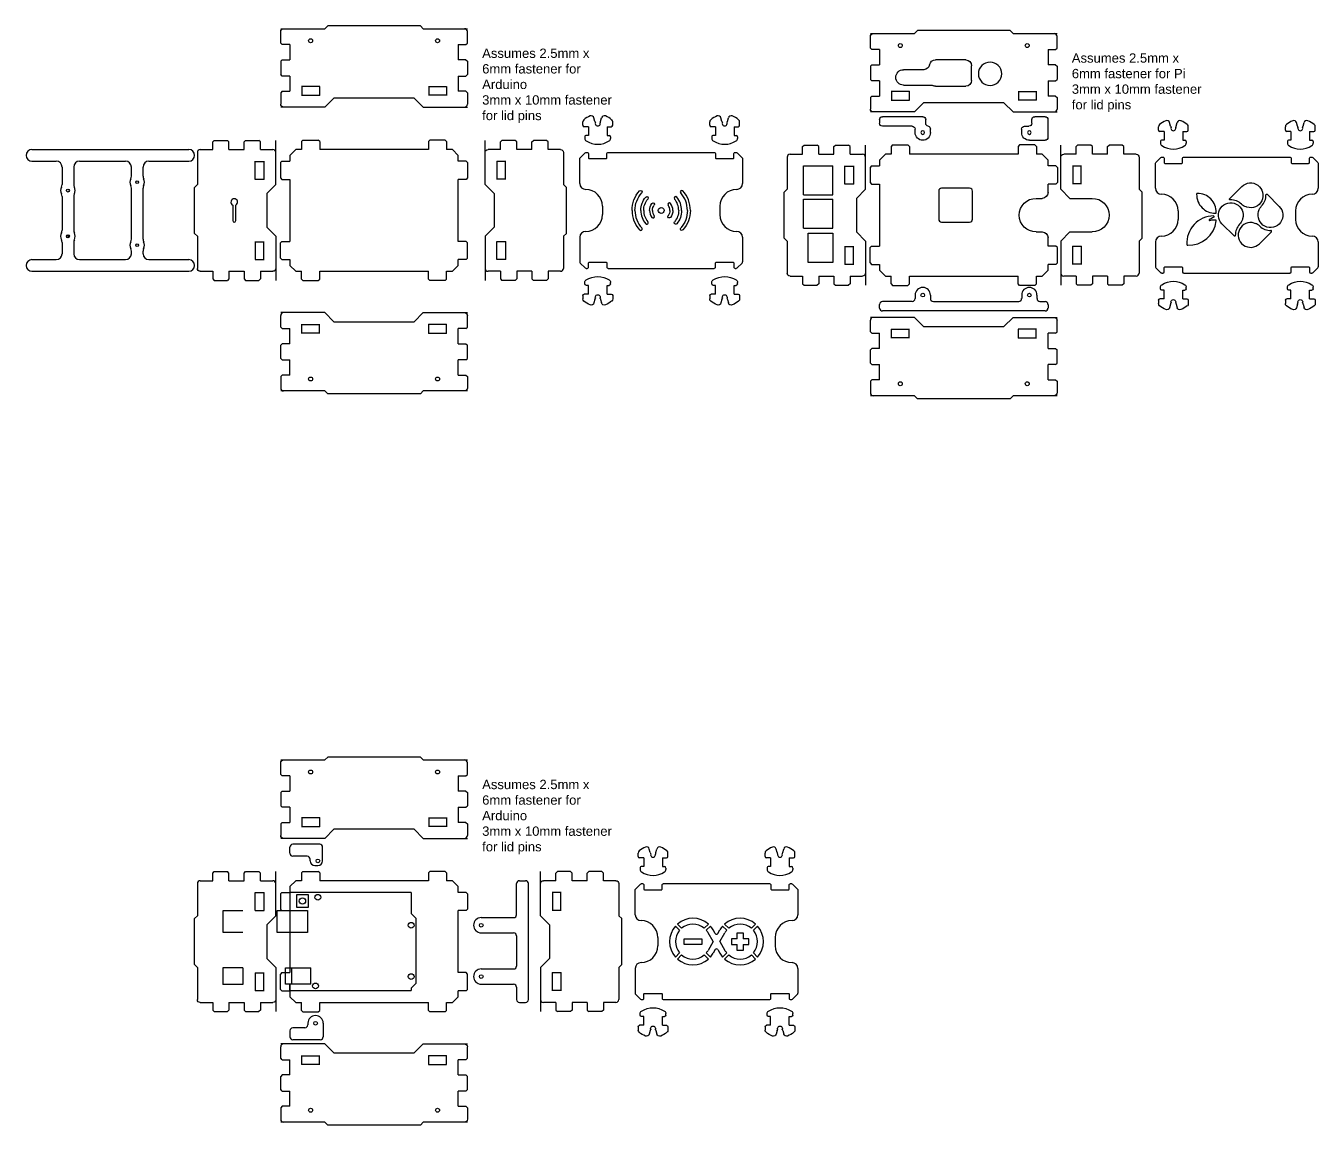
# Model space of a CAD drawing. Header units: inches. Extents: x 29.7 to 85.7, y -5.7 to 34.3.
# Drawn here: x 58.03 to 85.72, y 10.76 to 34.31 of the extents above; entities that cross this region are included whole.
import ezdxf

# ---------------------------------------------------------------- set-up
doc = ezdxf.new("R2010")
doc.units = ezdxf.units.IN
doc.header["$MEASUREMENT"] = 0
doc.layers.add('CUT', color=1, linetype='Continuous')
doc.styles.get("Standard").update_dxf_attribs({"font": 'arial.ttf'})

# ---------------------------------------------------------------- blocks, each defined once
blk = doc.blocks.new('TabHole2')
for p, q in [((-0.195, 0.0925), (0.195, 0.0925)), ((-0.19, 0.0975), (-0.19, -0.0975)), ((0.19, 0.0975), (0.19, -0.0975)), ((0.195, -0.0925), (-0.195, -0.0925))]:
    blk.add_line(p, q)
blk = doc.blocks.new('TabHole')
blk.add_blockref('TabHole2', (0, 0))
blk = doc.blocks.new('FootCurve')
for p, q in [((-1.14, 0.195), (-0.945, 0)), ((-0.945, 0), (0, 0))]:
    blk.add_line(p, q)
blk = doc.blocks.new('Serration_3')
for p, q in [((0, 1.37025), (0, 1.6175)), ((-0.195, 1.339), (-0.03125, 1.339)), ((-0.195, 1.339), (-0.195, 1.013)), ((-0.03125, 1.339), (0, 1.37025)), ((-0.03125, 1.013), (-0.195, 1.013)), ((-0.03125, 1.013), (0, 0.98175)), ((0, 0.98175), (0, 0.69825)), ((-0.195, 0.667), (-0.03125, 0.667)), ((-0.195, 0.667), (-0.195, 0.341)), ((-0.03125, 0.667), (0, 0.69825)), ((-0.03125, 0.341), (-0.195, 0.341)), ((-0.03125, 0.341), (0, 0.30975)), ((0, 0.30975), (0, 0.0625))]:
    blk.add_line(p, q)
for centre, start, end in [((-0.0625, 1.6175), 0, 90), ((-0.0625, 0.0625), 270, 0)]:
    blk.add_arc(centre, 0.0625, start, end)
blk = doc.blocks.new('Threaded3mmBolt')
blk.add_circle((0, 0), 0.042)
blk = doc.blocks.new('OtherSide')
for p, q in [((-2, -0.0625), (-1.055, -0.0625)), ((-0.9925, 0), (-1.055, -0.0625)), ((-0.9925, 0), (0.9925, 0)), ((0.9925, 0), (1.055, -0.0625)), ((1.055, -0.0625), (2, -0.0625)), ((0.86, -1.5475), (-0.86, -1.5475))]:
    blk.add_line(p, q)
at = {"xscale": -1}
for name, p in [('Serration_3', (-2, -1.7425)), ('TabHole', (-1.36, -1.395)), ('FootCurve', (-2, -1.7425))]:
    blk.add_blockref(name, p, dxfattribs=at)
for name, p in [('Serration_3', (2, -1.7425)), ('TabHole', (1.36, -1.395)), ('FootCurve', (2, -1.7425))]:
    blk.add_blockref(name, p)
at = {"layer": 'CUT'}
for p in [(-1.36, -0.32), (1.36, -0.32)]:
    blk.add_blockref('Threaded3mmBolt', p, dxfattribs=at)
blk = doc.blocks.new('Latch')
for p, q in [((-0.276, 0.026), (-0.276, 0.06)), ((0.276, 0.026), (0.276, 0.06)), ((-0.32, -0.221), (-0.32, -0.293)), ((-0.2, -0.19), (-0.289, -0.19)), ((-0.2, -0.005), (-0.244, -0.005)), ((-0.2, -0.19), (-0.2, -0.005)), ((0.2, -0.19), (0.2, -0.005)), ((0.2, -0.005), (0.244, -0.005)), ((0.2, -0.19), (0.289, -0.19)), ((0.32, -0.221), (0.32, -0.293)), ((-0.06, -0.304), (-0.081, -0.38)), ((0.06, -0.304), (0.081, -0.38))]:
    blk.add_line(p, q)
for centre, radius, start, end in [((-0.213, 0.06), 0.0625, 123.1255, 180), ((-0.244, 0.026), 0.0312, 180, 270), ((0, -0.267), 0.452, 56.8745, 123.1255), ((0.244, 0.026), 0.0312, 270, 0), ((0.213, 0.06), 0.0625, 0, 56.8745), ((-0.289, -0.221), 0.0312, 90, 180), ((0, -0.258), 0.052, 343.6762, 196.3238), ((-0.065, -0.277), 0.0156, 326.1714, 16.3238), ((0.065, -0.277), 0.0156, 163.6762, 213.8286), ((0.289, -0.221), 0.0312, 0, 90), ((-0.258, -0.293), 0.0625, 180, 228.6806), ((0, 0), 0.452, 228.6806, 248.7914), ((-0.141, -0.364), 0.0625, 248.7914, 345), ((0, -0.32), 0.0625, 146.1714, 165), ((0, -0.32), 0.0625, 15, 33.8286), ((0.141, -0.364), 0.0625, 195, 291.2086), ((0, 0), 0.452, 291.2086, 311.3194), ((0.258, -0.293), 0.0625, 311.3194, 0)]:
    blk.add_arc(centre, radius, start, end)
blk = doc.blocks.new('ArduinoUno_Lid')
for p, q in [((-2.515, 0.09), (-2.515, -0.09)), ((0, 0.09), (0, -0.09)), ((0.485, -0.575), (0.485, -1.105)), ((0.369, -1.233), (0.476, -1.127))]:
    blk.add_line(p, q)
for points in [[(-3, 0.575), (-3, 1.105, -0.198912), (-2.991, 1.127), (-2.884, 1.233, -0.198912), (-2.862, 1.243), (-2.844, 1.243, -0.414214), (-2.813, 1.211), (-2.813, 1.126, 0.414214), (-2.797, 1.11), (-2.438, 1.11, 0.414214), (-2.423, 1.126), (-2.423, 1.211, -0.414214), (-2.391, 1.243), (-0.124, 1.243, -0.414214), (-0.092, 1.211), (-0.092, 1.126, 0.414214), (-0.077, 1.11), (0.282, 1.11, 0.414214), (0.298, 1.126), (0.298, 1.211, -0.414214), (0.329, 1.243), (0.347, 1.243, -0.198912), (0.369, 1.233), (0.476, 1.127, -0.198912), (0.485, 1.105), (0.485, 0.575)], [(-3, -0.575), (-3, -1.105, 0.198912), (-2.991, -1.127), (-2.884, -1.233, 0.198912), (-2.862, -1.242), (-2.844, -1.242, 0.414214), (-2.813, -1.211), (-2.813, -1.126, -0.414214), (-2.797, -1.11), (-2.438, -1.11, -0.414214), (-2.423, -1.126), (-2.423, -1.211, 0.414214), (-2.391, -1.242), (-0.124, -1.242, 0.414214), (-0.092, -1.211), (-0.092, -1.126, -0.414214), (-0.077, -1.11), (0.282, -1.11, -0.414214), (0.298, -1.126), (0.298, -1.211, 0.414214), (0.329, -1.242), (0.347, -1.242)]]:
    blk.add_lwpolyline(points, format="xyb")
for centre, radius, start, end in [((-2.875, 0.575), 0.125, 180, 270), ((0.36, 0.575), 0.125, 270, 0), ((-2.875, 0.09), 0.36, 0, 90), ((0.36, 0.09), 0.36, 90, 180), ((-2.875, -0.09), 0.36, 270, 0), ((0.36, -0.09), 0.36, 180, 270), ((-2.875, -0.575), 0.125, 90, 180), ((0.36, -0.575), 0.125, 0, 90), ((0.454, -1.105), 0.0312, 315, 0), ((0.347, -1.211), 0.0312, 270, 315)]:
    blk.add_arc(centre, radius, start, end)
blk = doc.blocks.new('ArduinoLogo')
for p, q in [((-0.792, 0.242), (-0.88, 0.331)), ((-0.747, 0.286), (-0.836, 0.375)), ((-0.263, 0.286), (-0.174, 0.375)), ((-0.219, 0.242), (-0.13, 0.331)), ((0.219, 0.242), (0.13, 0.331)), ((0.263, 0.286), (0.174, 0.375)), ((0.747, 0.286), (0.836, 0.375)), ((0.792, 0.242), (0.88, 0.331)), ((-0.693, -0.063), (-0.693, 0.062)), ((-0.693, 0.062), (-0.318, 0.062)), ((-0.318, 0.062), (-0.318, -0.063)), ((-0.072, 0), (-0.18, 0.187)), ((-0.072, 0), (-0.18, -0.188)), ((-0.027, 0.172), (-0.072, 0.25)), ((0.027, 0.172), (0.072, 0.25)), ((0.072, 0), (0.18, 0.187)), ((0.072, 0), (0.18, -0.188)), ((0.443, 0.062), (0.318, 0.062)), ((0.318, 0.062), (0.318, -0.063)), ((0.443, 0.062), (0.443, 0.187)), ((0.443, 0.187), (0.568, 0.187)), ((0.568, 0.187), (0.568, 0.062)), ((0.693, 0.062), (0.568, 0.062)), ((0.693, -0.063), (0.693, 0.062)), ((-0.792, -0.242), (-0.88, -0.331)), ((-0.318, -0.063), (-0.693, -0.063)), ((-0.219, -0.242), (-0.13, -0.331)), ((-0.027, -0.172), (-0.072, -0.25)), ((0.027, -0.172), (0.072, -0.25)), ((0.219, -0.242), (0.13, -0.331)), ((0.318, -0.063), (0.443, -0.063)), ((0.443, -0.188), (0.443, -0.063)), ((0.568, -0.188), (0.443, -0.188)), ((0.568, -0.063), (0.568, -0.188)), ((0.568, -0.063), (0.693, -0.063)), ((0.792, -0.242), (0.88, -0.331)), ((-0.747, -0.286), (-0.836, -0.375)), ((-0.263, -0.286), (-0.174, -0.375)), ((0.263, -0.286), (0.174, -0.375)), ((0.747, -0.286), (0.836, -0.375))]:
    blk.add_line(p, q)
for centre, radius, start, end in [((-0.505, 0), 0.5, 138.5833, 221.4167), ((-0.505, 0), 0.5, 48.5833, 131.4167), ((-0.505, 0), 0.375, 49.7802, 130.2198), ((-0.505, 0), 0.5, 30, 41.4167), ((0.505, 0), 0.5, 138.5833, 150), ((0.505, 0), 0.5, 48.5833, 131.4167), ((0.505, 0), 0.375, 49.7802, 130.2198), ((0.505, 0), 0.5, 318.5833, 41.4167), ((-0.505, 0), 0.375, 139.7802, 220.2198), ((-0.505, 0), 0.375, 30, 40.2198), ((0, 0.187), 0.0312, 210, 330), ((0.505, 0), 0.375, 139.7802, 150), ((0.505, 0), 0.375, 319.7802, 40.2198), ((-0.505, 0), 0.375, 319.7802, 330), ((-0.505, 0), 0.5, 318.5833, 330), ((0, -0.188), 0.0312, 30, 150), ((0.505, 0), 0.5, 210, 221.4167), ((0.505, 0), 0.375, 210, 220.2198), ((-0.505, 0), 0.5, 228.5833, 311.4167), ((-0.505, 0), 0.375, 229.7802, 310.2198), ((0.505, 0), 0.5, 228.5833, 311.4167), ((0.505, 0), 0.375, 229.7802, 310.2198)]:
    blk.add_arc(centre, radius, start, end)
blk = doc.blocks.new('Arduino_Plan')
for p, q in [((-2.6, 0), (-2.6, -0.38)), ((0, 0), (-2.6, 0)), ((0, 0), (0, -0.45)), ((-2.87, -0.855), (-2.87, -0.38)), ((-2.87, -0.38), (-2.225, -0.38)), ((-2.225, -0.38), (-2.225, -0.855)), ((0, -0.45), (0.1, -0.55)), ((0.1, -0.55), (0.1, -1.95)), ((-2.225, -0.855), (-2.87, -0.855)), ((-2.6, -0.855), (-2.6, -1.612)), ((-2.69, -1.965), (-2.69, -1.612)), ((-2.69, -1.965), (-2.69, -1.612)), ((-2.69, -1.612), (-2.555, -1.612)), ((-2.555, -1.965), (-2.555, -1.612)), ((-2.555, -1.612), (-2.15, -1.612)), ((-2.15, -1.965), (-2.15, -1.612)), ((-2.555, -1.965), (-2.69, -1.965)), ((-2.6, -1.965), (-2.6, -2.1)), ((-2.6, -2.1), (-2.6, -1.965)), ((-2.6, -2.1), (0, -2.1)), ((-2.15, -1.965), (-2.555, -1.965)), ((0, -2.05), (0.1, -1.95)), ((0, -2.05), (0, -2.1))]:
    blk.add_line(p, q)
blk.add_lwpolyline([(-2.46, -0.31), (-2.2, -0.31), (-2.2, -0.05), (-2.46, -0.05)], close=True)
for centre, radius in [((-2.33, -0.18), 0.0689), ((-2, -0.1), 0.0625), ((0, -0.7), 0.0625), ((-2.05, -2), 0.0625), ((0, -1.8), 0.0625)]:
    blk.add_circle(centre, radius)
blk = doc.blocks.new('Serration_2')
for p, q in [((0, 1.6175), (0, 1.349)), ((0, 1.349), (0.16375, 1.349)), ((0.16375, 1.349), (0.195, 1.31775)), ((0.195, 1.31775), (0.195, 1.03425)), ((0, 1.003), (0, 0.677)), ((0, 1.003), (0.16375, 1.003)), ((0.16375, 1.003), (0.195, 1.03425)), ((0, 0.677), (0.16375, 0.677)), ((0.16375, 0.677), (0.195, 0.64575)), ((0.195, 0.64575), (0.195, 0.36225)), ((0, 0.331), (0, 0.0625)), ((0, 0.331), (0.16375, 0.331)), ((0.16375, 0.331), (0.195, 0.36225))]:
    blk.add_line(p, q)
for centre, start, end in [((-0.0625, 1.6175), 0, 90), ((-0.0625, 0.0625), 270, 0)]:
    blk.add_arc(centre, 0.0625, start, end)
blk = doc.blocks.new('ArduinoFront')
for p, q in [((0.062, 1.212), (0.062, 0.524)), ((0.613, 0.164), (0.613, 0.634)), ((0.613, 0.634), (1.038, 0.634)), ((0, 0.462), (0.062, 0.524)), ((0, -0.523), (0, 0.462)), ((1.547, 0.329), (1.547, -0.391)), ((1.038, 0.164), (0.613, 0.164)), ((0.062, -0.586), (0, -0.523)), ((0.062, -0.586), (0.062, -1.273)), ((0.608, -0.593), (0.608, -0.946)), ((1.038, -0.593), (0.608, -0.593)), ((1.038, -0.593), (1.038, -0.946)), ((1.038, -0.946), (0.608, -0.946))]:
    blk.add_line(p, q)
at = {"rotation": 90}
for name, p in [('Serration_2', (1.742, 1.274)), ('FootCurve', (1.742, 1.469)), ('TabHole', (1.395, 0.829))]:
    blk.add_blockref(name, p, dxfattribs=at)
at = {"xscale": -1, "rotation": 90}
for name, p in [('FootCurve', (1.742, -1.531)), ('TabHole', (1.395, -0.891)), ('Serration_2', (1.742, -1.336))]:
    blk.add_blockref(name, p, dxfattribs=at)
blk = doc.blocks.new('Arduino_Spacer1')
for p, q in [((-0.6, 0.162), (-0.6, 0.292)), ((0.039, 0.355), (-0.537, 0.355)), ((0.102, 0), (0.102, 0.292)), ((-0.227, 0.1), (-0.537, 0.1)), ((-0.164, 0), (-0.164, 0.037)), ((-0.062, -0.102), (0, -0.102))]:
    blk.add_line(p, q)
blk.add_circle((0, 0), 0.0392)
for centre, radius, start, end in [((-0.537, 0.292), 0.0625, 90, 180), ((0.039, 0.292), 0.0625, 0, 90), ((-0.537, 0.162), 0.0625, 180, 270), ((-0.227, 0.037), 0.0625, 0, 90), ((-0.062, 0), 0.102, 180, 270), ((0, 0), 0.102, 270, 0)]:
    blk.add_arc(centre, radius, start, end)
blk = doc.blocks.new('Arduino_Base')
for p, q in [((-1.52375, 0.2), (-1.555, 0.16875)), ((-1.555, 0.16875), (-1.555, 0)), ((-1.52375, 0.2), (-1.19625, 0.2)), ((-1.165, 0.16875), (-1.19625, 0.2)), ((-1.165, 0.16875), (-1.165, 0)), ((1.19625, 0.2), (1.165, 0.16875)), ((1.165, 0.16875), (1.165, 0)), ((1.52375, 0.2), (1.19625, 0.2)), ((1.555, 0.16875), (1.52375, 0.2)), ((1.555, 0.16875), (1.555, 0)), ((-1.97375, -0.25), (-2.005, -0.28125)), ((-1.97375, -0.25), (-1.805, -0.25)), ((1.97375, -0.25), (1.805, -0.25)), ((2.005, -0.28125), (1.97375, -0.25)), ((-2.005, -0.28125), (-2.005, -0.60875)), ((2.005, -0.28125), (2.005, -0.60875)), ((-2.005, -0.60875), (-1.97375, -0.64)), ((-1.97375, -0.64), (-1.805, -0.64)), ((1.805, -1.97), (1.805, -0.64)), ((1.97375, -0.64), (1.805, -0.64)), ((2.005, -0.60875), (1.97375, -0.64)), ((-1.97375, -1.97), (-2.005, -2.00125)), ((-2.005, -2.32875), (-2.005, -2.00125)), ((-1.97375, -1.97), (-1.805, -1.97)), ((1.97375, -1.97), (1.805, -1.97)), ((2.005, -2.00125), (1.97375, -1.97)), ((2.005, -2.32875), (2.005, -2.00125)), ((-2.005, -2.32875), (-1.97375, -2.36)), ((-1.97375, -2.36), (-1.805, -2.36)), ((1.97375, -2.36), (1.805, -2.36)), ((1.97375, -2.36), (2.005, -2.32875)), ((-1.555, -2.77875), (-1.555, -2.61)), ((-1.165, -2.77875), (-1.165, -2.61)), ((1.165, -2.77875), (1.165, -2.61)), ((1.555, -2.77875), (1.555, -2.61)), ((-1.555, -2.77875), (-1.52375, -2.81)), ((-1.52375, -2.81), (-1.19625, -2.81)), ((-1.19625, -2.81), (-1.165, -2.77875)), ((1.19625, -2.81), (1.165, -2.77875)), ((1.52375, -2.81), (1.19625, -2.81)), ((1.52375, -2.81), (1.555, -2.77875))]:
    blk.add_line(p, q)
for points in [[(-1.555, 0), (-1.68, 0), (-1.805, -0.125), (-1.805, -0.25)], [(1.165, 0), (-1.165, 0)], [(1.805, -0.25), (1.805, -0.125), (1.68, 0), (1.555, 0)], [(-1.805, -0.64), (-1.805, -1.97)], [(-1.805, -2.36), (-1.805, -2.485), (-1.68, -2.61), (-1.555, -2.61)], [(1.555, -2.61), (1.68, -2.61), (1.805, -2.485), (1.805, -2.36)], [(-1.165, -2.61), (1.165, -2.61)]]:
    blk.add_lwpolyline(points)
blk = doc.blocks.new('Arduino_Spacer_Back')
for p, q in [((0.755, 0.227), (0.755, 0.892)), ((0.818, 0.955), (0.948, 0.955)), ((1.01, -1.592), (1.01, 0.892)), ((0, 0.164), (0.693, 0.164)), ((0, -0.164), (0.693, -0.164)), ((0.755, -0.227), (0.755, -0.873)), ((0, -0.936), (0.693, -0.936)), ((0, -1.264), (0.693, -1.264)), ((0.755, -1.327), (0.755, -1.592)), ((0.818, -1.655), (0.948, -1.655))]:
    blk.add_line(p, q)
for centre in [(0, 0), (0, -1.1)]:
    blk.add_circle(centre, 0.0392)
for centre, radius, start, end in [((0.818, 0.892), 0.0625, 90, 180), ((0.948, 0.892), 0.0625, 0, 90), ((0, 0), 0.164, 90, 270), ((0.693, 0.227), 0.0625, 270, 0), ((0.693, -0.227), 0.0625, 0, 90), ((0, -1.1), 0.164, 90, 270), ((0.693, -0.873), 0.0625, 270, 0), ((0.693, -1.327), 0.0625, 0, 90), ((0.818, -1.592), 0.0625, 180, 270), ((0.948, -1.592), 0.0625, 270, 0)]:
    blk.add_arc(centre, radius, start, end)
blk = doc.blocks.new('Arduino_Spacer_Last')
for p, q in [((-0.164, 0), (-0.164, -0.037)), ((0.164, 0), (0.164, -0.293)), ((-0.55, -0.163), (-0.55, -0.293)), ((-0.227, -0.1), (-0.487, -0.1)), ((0.102, -0.355), (-0.487, -0.355))]:
    blk.add_line(p, q)
blk.add_circle((0, 0), 0.0392)
for centre, radius, start, end in [((0, 0), 0.164, 0, 180), ((-0.487, -0.163), 0.0625, 90, 180), ((-0.227, -0.037), 0.0625, 270, 0), ((-0.487, -0.293), 0.0625, 180, 270), ((0.102, -0.293), 0.0625, 270, 0)]:
    blk.add_arc(centre, radius, start, end)
blk = doc.blocks.new('Arduino_Back')
for p, q in [((-0.0625, 1.2425), (-0.0625, 0.555)), ((-0.0625, 0.555), (0, 0.4925)), ((-1.5475, 0.36), (-1.5475, -0.36)), ((0, -0.4925), (0, 0.4925)), ((-0.0625, -0.555), (0, -0.4925)), ((-0.0625, -0.555), (-0.0625, -1.2425))]:
    blk.add_line(p, q)
at = {"xscale": -1, "rotation": 270}
for name, p in [('FootCurve', (-1.7425, 1.5)), ('Serration_2', (-1.7425, 1.305)), ('TabHole', (-1.395, 0.86))]:
    blk.add_blockref(name, p, dxfattribs=at)
at = {"rotation": 270}
for name, p in [('FootCurve', (-1.7425, -1.5)), ('TabHole', (-1.395, -0.86)), ('Serration_2', (-1.7425, -1.305))]:
    blk.add_blockref(name, p, dxfattribs=at)
blk = doc.blocks.new('Arduino_Left')
for p, q in [((-2, 1.485), (-1.055, 1.485)), ((-0.9925, 1.5475), (-1.055, 1.485)), ((0.9925, 1.5475), (-0.9925, 1.5475)), ((1.055, 1.485), (0.9925, 1.5475)), ((1.055, 1.485), (2, 1.485))]:
    blk.add_line(p, q)
blk.add_lwpolyline([(0.86, 0), (-0.86, 0)])
at = {"xscale": -1}
for name, p in [('Serration_3', (-2, -0.195)), ('FootCurve', (-2, -0.195)), ('TabHole', (-1.36, 0.1525))]:
    blk.add_blockref(name, p, dxfattribs=at)
for name, p in [('Serration_3', (2, -0.195)), ('FootCurve', (2, -0.195)), ('TabHole', (1.36, 0.1525))]:
    blk.add_blockref(name, p)
at = {"layer": 'CUT'}
for p in [(-1.36, 1.2275), (1.36, 1.2275)]:
    blk.add_blockref('Threaded3mmBolt', p, dxfattribs=at)
blk = doc.blocks.new('Brace')
at = {"layer": 'CUT'}
for p, q in [((-0.895, 1.305), (2.465, 1.305)), ((-0.895, 1.055), (-0.375, 1.055)), ((-0.25, 0.93), (-0.25, 0.554)), ((0, 0.93), (0, 0.554)), ((0.125, 1.055), (1.11, 1.055)), ((1.235, 0.734), (1.235, 0.93)), ((1.485, 0.734), (1.485, 0.93)), ((1.61, 1.055), (2.465, 1.055)), ((-0.25, 0.296), (-0.25, -0.426)), ((0, 0.296), (0, -0.426)), ((1.235, -0.616), (1.235, 0.476)), ((1.485, -0.616), (1.485, 0.476)), ((-0.125, -0.524), (-0.125, -0.586)), ((-0.25, -0.684), (-0.25, -0.93)), ((0, -0.684), (0, -0.93)), ((-0.895, -1.055), (-0.375, -1.055)), ((0.125, -1.055), (1.11, -1.055)), ((1.235, -0.93), (1.235, -0.874)), ((1.485, -0.93), (1.485, -0.874)), ((1.61, -1.055), (2.465, -1.055)), ((-0.895, -1.305), (2.465, -1.305))]:
    blk.add_line(p, q, dxfattribs=at)
for centre in [(1.36, 0.605), (-0.125, 0.425), (-0.125, -0.555), (1.36, -0.745)]:
    blk.add_circle(centre, 0.0312, dxfattribs=at)
for centre, radius, start, end in [((-0.895, 1.18), 0.125, 90, 270), ((2.465, 1.18), 0.125, 270, 90), ((-0.375, 0.93), 0.125, 0, 90), ((0.125, 0.93), 0.125, 90, 180), ((1.11, 0.93), 0.125, 0, 90), ((1.61, 0.93), 0.125, 90, 180), ((-0.375, 0.554), 0.125, 332.734, 0), ((0.125, 0.554), 0.125, 180, 207.266), ((1.36, 0.605), 0.156, 152.734, 207.266), ((1.11, 0.734), 0.125, 332.734, 0), ((1.61, 0.734), 0.125, 180, 207.266), ((1.36, 0.605), 0.156, 332.734, 27.266), ((-0.125, 0.425), 0.156, 152.734, 207.266), ((-0.375, 0.296), 0.125, 0, 27.266), ((0.125, 0.296), 0.125, 152.734, 180), ((-0.125, 0.425), 0.156, 332.734, 27.266), ((1.11, 0.476), 0.125, 360, 27.266), ((1.61, 0.476), 0.125, 152.734, 180), ((-0.125, -0.555), 0.156, 152.734, 207.266), ((-0.375, -0.426), 0.125, 332.734, 0), ((0.125, -0.426), 0.125, 180, 207.266), ((-0.125, -0.555), 0.156, 332.734, 27.266), ((-0.375, -0.684), 0.125, 0, 27.266), ((0.125, -0.684), 0.125, 152.734, 180), ((1.36, -0.745), 0.156, 152.734, 207.266), ((1.11, -0.616), 0.125, 332.734, 0), ((1.11, -0.874), 0.125, 360, 27.266), ((1.61, -0.616), 0.125, 180, 207.266), ((1.61, -0.874), 0.125, 152.734, 180), ((1.36, -0.745), 0.156, 332.734, 27.266), ((-0.895, -1.18), 0.125, 90, 270), ((-0.375, -0.93), 0.125, 270, 0), ((0.125, -0.93), 0.125, 180, 270), ((1.11, -0.93), 0.125, 270, 360), ((1.61, -0.93), 0.125, 180, 270), ((2.465, -1.18), 0.125, 270, 90)]:
    blk.add_arc(centre, radius, start, end, dxfattribs=at)
blk = doc.blocks.new('RC522_EndFace')
for p, q in [((0.062, 1.242), (0.062, 0.555)), ((0, 0.493), (0.062, 0.555)), ((0, -0.493), (0, 0.493)), ((1.547, 0.36), (1.547, -0.36)), ((0.821, 0.116), (0.821, -0.219)), ((0.884, -0.219), (0.884, 0.116)), ((0.062, -0.555), (0, -0.493)), ((0.062, -0.555), (0.062, -1.242))]:
    blk.add_line(p, q)
for centre, radius, start, end in [((0.852, 0.179), 0.0707, 296.2278, 243.7722), ((0.852, -0.219), 0.0312, 180, 0)]:
    blk.add_arc(centre, radius, start, end)
at = {"rotation": 90}
for name, p in [('Serration_2', (1.742, 1.305)), ('FootCurve', (1.742, 1.5)), ('TabHole', (1.395, 0.86))]:
    blk.add_blockref(name, p, dxfattribs=at)
at = {"xscale": -1, "rotation": 90}
for name, p in [('FootCurve', (1.742, -1.5)), ('TabHole', (1.395, -0.86)), ('Serration_2', (1.742, -1.305))]:
    blk.add_blockref(name, p, dxfattribs=at)
blk = doc.blocks.new('Waves')
for centre, radius, start, end in [((0.309, 0.264), 0.0312, 40.5883, 220.5883), ((0, 0), 0.438, 0, 40.5883), ((0.441, 0.397), 0.0312, 41.983, 221.983), ((0, 0), 0.562, 0, 41.983), ((0, 0), 0.625, 0, 41.983), ((0.175, 0.131), 0.0312, 36.7868, 216.7868), ((0, 0), 0.188, 0, 36.7868), ((0, 0), 0.25, 0, 36.7868), ((0, 0), 0.375, 0, 40.5883)]:
    blk.add_arc(centre, radius, start, end)
blk = doc.blocks.new('Front')
for p, q in [((-0.555, -0.063), (-1.243, -0.063)), ((-0.555, -0.063), (-0.493, 0)), ((-0.493, 0), (0.492, 0)), ((0.492, 0), (0.555, -0.063)), ((1.242, -0.063), (0.555, -0.063)), ((-0.384, -0.512), (-0.384, -1.043)), ((-0.282, -0.411), (-0.282, -1.043)), ((0.343, -0.411), (0.343, -1.043)), ((0.433, -0.411), (0.433, -1.043)), ((-0.384, -1.043), (-1.014, -1.043)), ((-0.282, -1.043), (0.343, -1.043)), ((0.433, -1.043), (1.058, -1.043)), ((0.36, -1.548), (-0.36, -1.548))]:
    blk.add_line(p, q)
for points in [[(-1.014, -1.043), (-1.014, -0.512), (-0.384, -0.512)], [(-0.282, -0.411), (0.343, -0.411)], [(0.433, -0.411), (1.058, -0.411), (1.058, -1.043)]]:
    blk.add_lwpolyline(points)
at = {"xscale": -1}
for name, p in [('Serration_2', (-1.305, -1.743)), ('TabHole', (-0.86, -1.395)), ('FootCurve', (-1.5, -1.743))]:
    blk.add_blockref(name, p, dxfattribs=at)
for name, p in [('Serration_2', (1.305, -1.743)), ('TabHole', (0.86, -1.395)), ('FootCurve', (1.5, -1.743))]:
    blk.add_blockref(name, p)
blk = doc.blocks.new('Baseplate')
for p, q in [((-0.5, 1.474), (-0.469, 1.505)), ((-0.5, 1.474), (-0.5, 1.305)), ((-0.469, 1.505), (-0.141, 1.505)), ((-0.141, 1.505), (-0.11, 1.474)), ((-0.11, 1.474), (-0.11, 1.305)), ((2.22, 1.474), (2.251, 1.505)), ((2.22, 1.474), (2.22, 1.305)), ((2.579, 1.505), (2.251, 1.505)), ((2.579, 1.505), (2.61, 1.474)), ((2.61, 1.474), (2.61, 1.305)), ((-0.95, 1.024), (-0.919, 1.055)), ((-0.95, 1.024), (-0.95, 0.696)), ((-0.919, 1.055), (-0.75, 1.055)), ((3.029, 1.055), (2.86, 1.055)), ((3.029, 1.055), (3.06, 1.024)), ((3.06, 1.024), (3.06, 0.696)), ((-0.95, 0.696), (-0.919, 0.665)), ((-0.919, 0.665), (-0.75, 0.665)), ((-0.75, 0.485), (-0.75, 0.665)), ((3.029, 0.665), (2.86, 0.665)), ((3.06, 0.696), (3.029, 0.665)), ((-0.495, 0.36), (-0.625, 0.36)), ((-0.75, -0.665), (-0.75, -0.485)), ((-0.495, -0.36), (-0.625, -0.36)), ((-0.95, -0.696), (-0.919, -0.665)), ((-0.95, -1.024), (-0.95, -0.696)), ((-0.919, -0.665), (-0.75, -0.665)), ((3.029, -0.665), (2.86, -0.665)), ((3.029, -0.665), (3.06, -0.696)), ((3.06, -1.024), (3.06, -0.696)), ((-0.919, -1.055), (-0.95, -1.024)), ((-0.919, -1.055), (-0.75, -1.055)), ((3.029, -1.055), (2.86, -1.055)), ((3.06, -1.024), (3.029, -1.055)), ((-0.5, -1.474), (-0.5, -1.305)), ((-0.11, -1.474), (-0.11, -1.305)), ((2.22, -1.474), (2.22, -1.305)), ((2.61, -1.474), (2.61, -1.305)), ((-0.469, -1.505), (-0.5, -1.474)), ((-0.469, -1.505), (-0.141, -1.505)), ((-0.141, -1.505), (-0.11, -1.474)), ((2.251, -1.505), (2.22, -1.474)), ((2.579, -1.505), (2.251, -1.505)), ((2.61, -1.474), (2.579, -1.505))]:
    blk.add_line(p, q)
for points in [[(-0.75, 1.055), (-0.75, 1.18), (-0.625, 1.305), (-0.5, 1.305)], [(-0.11, 1.305), (2.22, 1.305)], [(2.61, 1.305), (2.735, 1.305), (2.86, 1.18), (2.86, 1.055)], [(2.86, 0.665), (2.86, -0.665)], [(-0.5, -1.305), (-0.625, -1.305), (-0.75, -1.18), (-0.75, -1.055)], [(2.86, -1.055), (2.86, -1.18), (2.735, -1.305), (2.61, -1.305)], [(2.22, -1.305), (-0.11, -1.305)]]:
    blk.add_lwpolyline(points)
blk.add_lwpolyline([(0.93, 0.577), (1.53, 0.577, -0.414214), (1.592, 0.515), (1.592, -0.085, -0.414214), (1.53, -0.148), (0.93, -0.148, -0.414214), (0.867, -0.085), (0.867, 0.515, -0.414214)], format="xyb", close=True)
for centre, radius, start, end in [((-0.625, 0.485), 0.125, 180, 270), ((-0.495, 0), 0.36, 270, 90), ((-0.625, -0.485), 0.125, 90, 180)]:
    blk.add_arc(centre, radius, start, end)
blk = doc.blocks.new('Side')
for p, q in [((-0.992, 0), (0.993, 0)), ((0.993, 0), (1.055, -0.063)), ((-1.055, -0.063), (-2, -0.063)), ((-1.055, -0.063), (-0.992, 0)), ((2, -0.063), (1.055, -0.063)), ((-0.167, -1.066), (-0.167, -0.753)), ((-0.042, -0.628), (0.608, -0.628)), ((0.855, -0.837), (1.292, -0.837)), ((0.608, -1.191), (-0.042, -1.191)), ((1.292, -1.167), (0.714, -1.167))]:
    blk.add_line(p, q)
blk.add_lwpolyline([(-0.86, -1.548), (0.86, -1.548)])
blk.add_circle((-0.563, -0.925), 0.25)
for centre, radius, start, end in [((-0.042, -0.753), 0.125, 90, 180), ((0.608, -0.753), 0.125, 9.5893, 90), ((0.855, -0.712), 0.125, 189.5893, 270), ((-0.042, -1.066), 0.125, 180, 270), ((1.292, -1.002), 0.165, 270, 90), ((0.608, -1.066), 0.125, 270, 295.0078), ((0.714, -1.292), 0.125, 90, 115.0078)]:
    blk.add_arc(centre, radius, start, end)
at = {"xscale": -1}
for name, p in [('Serration_3', (-2, -1.743)), ('TabHole', (-1.36, -1.395)), ('FootCurve', (-2, -1.743))]:
    blk.add_blockref(name, p, dxfattribs=at)
for name, p in [('Serration_3', (2, -1.743)), ('TabHole', (1.36, -1.395)), ('FootCurve', (2, -1.743))]:
    blk.add_blockref(name, p)
at = {"layer": 'CUT', "xscale": -1}
for p in [(-1.36, -0.32), (1.36, -0.32)]:
    blk.add_blockref('Threaded3mmBolt', p, dxfattribs=at)
blk = doc.blocks.new('Back')
for p, q in [((-0.555, -0.062), (-0.492, 0)), ((-0.492, 0), (0.493, 0)), ((0.555, -0.062), (0.493, 0)), ((-0.555, -0.062), (-1.243, -0.062)), ((1.243, -0.062), (0.555, -0.062)), ((-0.36, -1.547), (-0.36, -1.068)), ((0.36, -1.547), (0.36, -1.068))]:
    blk.add_line(p, q)
for start, end in [(90, 180), (360, 90)]:
    blk.add_arc((0, -1.068), 0.36, start, end)
at = {"xscale": -1}
for name, p in [('Serration_2', (-1.305, -1.743)), ('TabHole', (-0.86, -1.395)), ('FootCurve', (-1.5, -1.743))]:
    blk.add_blockref(name, p, dxfattribs=at)
for name, p in [('Serration_2', (1.305, -1.743)), ('TabHole', (0.86, -1.395)), ('FootCurve', (1.5, -1.743))]:
    blk.add_blockref(name, p)
blk = doc.blocks.new('Spacer_Front')
for p, q in [((-0.4, -0.102), (-0.4, 0.278)), ((-0.337, 0.34), (-0.115, 0.34)), ((-0.053, 0.2), (-0.053, 0.278)), ((-0.4, 0.2), (-0.4, 0.2)), ((-0.053, 0.2), (-0.053, 0.2)), ((0.102, 0.138), (0.01, 0.138)), ((0.164, 0), (0.164, 0.075)), ((0, -0.164), (-0.337, -0.164))]:
    blk.add_line(p, q)
blk.add_circle((0, 0), 0.0392)
for centre, radius, start, end in [((-0.337, 0.278), 0.0625, 90, 180), ((-0.115, 0.278), 0.0625, 0, 90), ((0.01, 0.2), 0.0625, 180, 270), ((0, 0), 0.164, 270, 0), ((0.102, 0.075), 0.0625, 0, 90), ((-0.337, -0.102), 0.0625, 180, 270)]:
    blk.add_arc(centre, radius, start, end)
blk = doc.blocks.new('Spacer_Front2')
for p, q in [((-0.065, 0.198), (-0.065, 0.278)), ((-0.002, 0.34), (0.864, 0.34)), ((0.927, 0.278), (0.927, 0.2)), ((-0.164, 0), (-0.164, 0.075)), ((-0.065, 0.2), (-0.065, 0.2)), ((0.164, 0), (0.164, 0.075)), ((0.227, 0.138), (0.864, 0.138)), ((0.927, 0.2), (0.927, 0.2))]:
    blk.add_line(p, q)
blk.add_circle((0, 0), 0.0392)
for centre, radius, start, end in [((-0.002, 0.278), 0.0625, 90, 180), ((0.864, 0.278), 0.0625, 0, 90), ((-0.102, 0.075), 0.0625, 101.924, 180), ((0, 0), 0.164, 180, 0), ((-0.127, 0.198), 0.0625, 281.924, 0), ((0.227, 0.075), 0.0625, 90, 180), ((0.864, 0.2), 0.0625, 270, 0)]:
    blk.add_arc(centre, radius, start, end)
blk = doc.blocks.new('Spacer')
for p, q in [((-1.805, -0.063), (-1.805, 0.015)), ((-1.742, 0.078), (1.742, 0.078)), ((1.805, 0.015), (1.805, -0.063)), ((-1.805, -0.063), (-1.805, -0.063)), ((-1.632, -0.125), (-1.742, -0.125)), ((-1.569, -0.263), (-1.569, -0.188)), ((-1.241, -0.263), (-1.241, -0.188)), ((0.652, -0.125), (-1.178, -0.125)), ((0.714, -0.263), (0.714, -0.188)), ((1.043, -0.263), (1.043, -0.188)), ((1.105, -0.125), (1.742, -0.125)), ((1.805, -0.063), (1.805, -0.063))]:
    blk.add_line(p, q)
for centre in [(-1.405, -0.263), (0.878, -0.263)]:
    blk.add_circle(centre, 0.0392)
for centre, radius, start, end in [((-1.742, 0.015), 0.0625, 90, 180), ((1.742, 0.015), 0.0625, 0, 90), ((-1.742, -0.063), 0.0625, 180, 270), ((-1.632, -0.188), 0.0625, 0, 90), ((-1.405, -0.263), 0.164, 180, 0), ((-1.178, -0.188), 0.0625, 90, 180), ((0.652, -0.188), 0.0625, 0, 90), ((0.878, -0.263), 0.164, 180, 0), ((1.105, -0.188), 0.0625, 90, 180), ((1.742, -0.063), 0.0625, 270, 0)]:
    blk.add_arc(centre, radius, start, end)
blk = doc.blocks.new('PiHoleLid')
for p, q in [((-2.515, 0.09), (-2.515, -0.09)), ((0, 0.09), (0, -0.09)), ((0.485, -0.575), (0.485, -1.105)), ((0.369, -1.233), (0.476, -1.127))]:
    blk.add_line(p, q)
for points in [[(-3, 0.575), (-3, 1.105, -0.198912), (-2.991, 1.127), (-2.884, 1.233, -0.198912), (-2.862, 1.243), (-2.844, 1.243, -0.414214), (-2.813, 1.211), (-2.813, 1.126, 0.414214), (-2.797, 1.11), (-2.438, 1.11, 0.414214), (-2.423, 1.126), (-2.423, 1.211, -0.414214), (-2.391, 1.243), (-0.124, 1.243, -0.414214), (-0.092, 1.211), (-0.092, 1.126, 0.414214), (-0.077, 1.11), (0.282, 1.11, 0.414214), (0.298, 1.126), (0.298, 1.211, -0.414214), (0.329, 1.243), (0.347, 1.243, -0.198912), (0.369, 1.233), (0.476, 1.127, -0.198912), (0.485, 1.105), (0.485, 0.575)], [(-3, -0.575), (-3, -1.105, 0.198912), (-2.991, -1.127), (-2.884, -1.233, 0.198912), (-2.862, -1.242), (-2.844, -1.242, 0.414214), (-2.813, -1.211), (-2.813, -1.126, -0.414214), (-2.797, -1.11), (-2.438, -1.11, -0.414214), (-2.423, -1.126), (-2.423, -1.211, 0.414214), (-2.391, -1.242), (-0.124, -1.242, 0.414214), (-0.092, -1.211), (-0.092, -1.126, -0.414214), (-0.077, -1.11), (0.282, -1.11, -0.414214), (0.298, -1.126), (0.298, -1.211, 0.414214), (0.329, -1.242), (0.347, -1.242)]]:
    blk.add_lwpolyline(points, format="xyb")
for centre, radius, start, end in [((-2.875, 0.575), 0.125, 180, 270), ((0.36, 0.575), 0.125, 270, 0), ((-2.875, 0.09), 0.36, 0, 90), ((0.36, 0.09), 0.36, 90, 180), ((-2.875, -0.09), 0.36, 270, 0), ((0.36, -0.09), 0.36, 180, 270), ((-2.875, -0.575), 0.125, 90, 180), ((0.36, -0.575), 0.125, 0, 90), ((0.454, -1.105), 0.0312, 315, 0), ((0.347, -1.211), 0.0312, 270, 315)]:
    blk.add_arc(centre, radius, start, end)
at = {"layer": 'CUT'}
for p, q in [((-0.883, -0.171), (-0.866, -0.176)), ((-0.516, -0.355), (-0.774, -0.613))]:
    blk.add_line(p, q, dxfattribs=at)
for points in [[(-1.158, 0.236, 0.202722), (-1.396, 0.328, -0.678828), (-1.408, 0.355), (-1.15, 0.613, -1.772537), (-1.041, 0.171), (-1.058, 0.176, -0.11783)], [(-0.726, 0.196, 0.202722), (-0.634, 0.434, -0.678828), (-0.607, 0.446), (-0.349, 0.188, -1.772537), (-0.791, 0.079), (-0.786, 0.096, -0.11783)], [(-1.197, -0.196, 0.202722), (-1.29, -0.434, -0.678828), (-1.317, -0.446), (-1.575, -0.188, -1.772537), (-1.133, -0.079), (-1.138, -0.096, -0.11783)]]:
    blk.add_lwpolyline(points, format="xyb", close=True, dxfattribs=at)
for centre, radius, start, end in [((-2.103, 0.45), 0.0156, 90.8333, 178.2053), ((-1.721, 0.438), 0.397, 178.2053, 271.089), ((-2.097, 0.066), 0.399, 358.461, 90.8333), ((-1.714, 0.056), 0.0156, 271.089, 358.461), ((-1.752, -0.592), 0.575, 90.5133, 184.0139), ((-2.29, -0.052), 0.595, 268.039, 353.2612), ((-1.845, -0.11), 0.00781, 123.5779, 292.5068), ((-1.757, -0.032), 0.0156, 297.0412, 90.5133), ((-1.715, -0.12), 0.0156, 353.2612, 83.5599), ((-0.962, -0.425), 0.266, 72.7204, 315), ((-0.94, -0.415), 0.25, 45.8397, 72.7204), ((-0.537, 0), 0.328, 225.8397, 271.679), ((-0.527, -0.344), 0.0156, 315, 91.679), ((-2.31, -0.631), 0.0156, 184.0139, 268.039)]:
    blk.add_arc(centre, radius, start, end, dxfattribs=at)
blk.add_open_spline([(-1.75, -0.046), (-1.784, -0.064), (-1.818, -0.082), (-1.849, -0.103)], degree=3, dxfattribs=at)
blk.add_open_spline([(-1.842, -0.117), (-1.825, -0.11), (-1.784, -0.098), (-1.739, -0.101), (-1.713, -0.104)], degree=3, knots=[0.2326572, 0.2326572, 0.2326572, 0.2326572, 0.290008, 0.3672833, 0.3672833, 0.3672833, 0.3672833], dxfattribs=at)

msp = doc.modelspace()

# ---------------------------------------------------------------- linework, layer by layer
at = {"layer": 'CUT'}
msp.add_circle((71.647, 30.358), 0.0625, dxfattribs=at)

# ---------------------------------------------------------------- block references
for name, p in [('Brace', (59.059, 30.358)), ('Arduino_Plan', (66.29, 15.74))]:
    msp.add_blockref(name, p)
for name, p in [('Arduino_Left', (65.495, 32.766)), ('RC522_EndFace', (61.647, 30.358)), ('Arduino_Base', (65.495, 31.663)), ('Arduino_Back', (69.616, 30.358)), ('ArduinoUno_Lid', (72.904, 30.358)), ('PiHoleLid', (85.238, 30.257)), ('Waves', (71.647, 30.358)), ('Arduino_Left', (65.495, 17.097)), ('Arduino_Spacer1', (64.29, 16.42)), ('ArduinoFront', (61.647, 14.72)), ('Arduino_Base', (65.495, 15.995)), ('Arduino_Back', (70.802, 14.69)), ('Arduino_Spacer_Back', (67.792, 15.04)), ('ArduinoUno_Lid', (74.09, 14.69)), ('ArduinoLogo', (72.832, 14.69)), ('Arduino_Spacer_Last', (64.24, 12.942))]:
    msp.add_blockref(name, p, dxfattribs=at)
at = {"layer": 'CUT', "xscale": -1}
for name, p in [('Side', (78.13, 34.211)), ('Spacer_Front2', (77.251, 32.025)), ('Spacer_Front', (79.535, 32.025)), ('Baseplate', (79.185, 30.257)), ('Waves', (71.647, 30.358)), ('Latch', (70.287, 28.756)), ('Latch', (73.007, 28.756)), ('Latch', (82.621, 28.654)), ('Latch', (85.341, 28.654)), ('Latch', (71.472, 13.087)), ('Latch', (74.192, 13.087))]:
    msp.add_blockref(name, p, dxfattribs=at)
at = {"layer": 'CUT'}
for name, p, rotation in [('Latch', (70.287, 31.961), 180), ('Latch', (73.007, 31.961), 180), ('Latch', (82.621, 31.859), 180), ('Latch', (85.341, 31.859), 180), ('Front', (74.282, 30.257), 89.99999999999999), ('Waves', (71.647, 30.358), 180), ('Spacer', (78.13, 28.281), 180), ('OtherSide', (65.495, 26.426), 180), ('OtherSide', (78.13, 26.324), 180), ('Latch', (71.472, 16.293), 180), ('Latch', (74.192, 16.293), 180), ('OtherSide', (65.495, 10.757), 180)]:
    msp.add_blockref(name, p, dxfattribs=dict(at, rotation=rotation))
at = {"layer": 'CUT', "xscale": -1}
for name, p, rotation in [('Back', (81.951, 30.257), 270), ('Waves', (71.647, 30.358), 180)]:
    msp.add_blockref(name, p, dxfattribs=dict(at, rotation=rotation))

# ---------------------------------------------------------------- texts
at = {"char_height": 0.2, "attachment_point": 1}
for s, insert in [('Assumes 2.5mm x 6mm fastener for Arduino\\P3mm x 10mm fastener\\Pfor lid pins', (67.811, 33.826)), ('Assumes 2.5mm x 6mm fastener for Pi\\P3mm x 10mm fastener\\Pfor lid pins', (80.445, 33.724)), ('Assumes 2.5mm x 6mm fastener for Arduino\\P3mm x 10mm fastener\\Pfor lid pins', (67.811, 18.157))]:
    msp.add_mtext_dynamic_manual_height_columns(s, width=2.98155, gutter_width=1, heights=[0], dxfattribs=dict(at, insert=insert))

doc.saveas('drawing.dxf')
